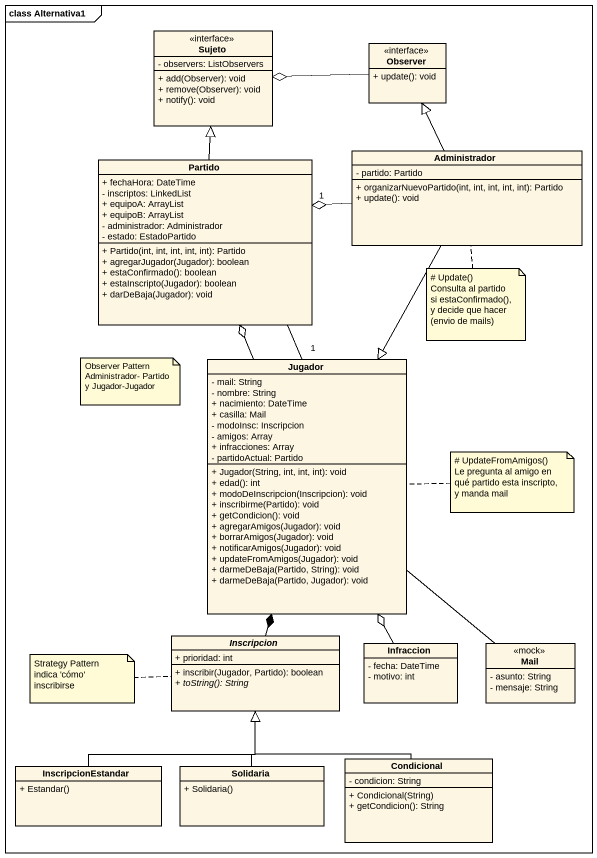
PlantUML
@startuml
mainframe class Alternativa1
hide circle
hide empty members
skinparam classAttributeIconSize 0
class Sujeto <<interface>> {
  - observers: ListObservers
  + add(Observer): void
  + remove(Observer): void
  + notify(): void
}
class Observer <<interface>> {
  + update(): void
}
class Partido {
  + fechaHora: DateTime
  - inscriptos: LinkedList
  + equipoA: ArrayList
  + equipoB: ArrayList
  - administrador: Administrador
  - estado: EstadoPartido
  + Partido(int, int, int, int, int): Partido
  + agregarJugador(Jugador): boolean
  + estaConfirmado(): boolean
  + estaInscripto(Jugador): boolean
  + darDeBaja(Jugador): void
}
class Administrador {
  - partido: Partido
  + organizarNuevoPartido(int, int, int, int, int): Partido
  + update(): void
}
class Jugador {
  - mail: String
  - nombre: String
  + nacimiento: DateTime
  + casilla: Mail
  - modoInsc: Inscripcion
  - amigos: Array
  + infracciones: Array
  - partidoActual: Partido
  + Jugador(String, int, int, int): void
  + edad(): int
  + modoDeInscripcion(Inscripcion): void
  + inscribirme(Partido): void
  + getCondicion(): void
  + agregarAmigos(Jugador): void
  + borrarAmigos(Jugador): void
  + notificarAmigos(Jugador): void
  + updateFromAmigos(Jugador): void
  + darmeDeBaja(Partido, String): void
  + darmeDeBaja(Partido, Jugador): void
}
abstract class Inscripcion {
  + prioridad: int
  + inscribir(Jugador, Partido): boolean
  {abstract} + toString(): String
}
class Infraccion {
  - fecha: DateTime
  - motivo: int
}
class Mail <<mock>> {
  - asunto: String
  - mensaje: String
}
class InscripcionEstandar {
  + Estandar()
}
class Solidaria {
  + Solidaria()
}
class Condicional {
  - condicion: String
  + Condicional(String)
  + getCondicion(): String
}
Observer -left-o Sujeto
Partido -up-|> Sujeto
Administrador -up-|> Observer
Administrador -left-o "1" Partido
Administrador --|> Jugador
Jugador "1" -up- Partido
Jugador -up-o Partido
Inscripcion -up-* Jugador
Infraccion -up-o Jugador
Mail -up- Jugador
InscripcionEstandar -up-|> Inscripcion
Solidaria -up-|> Inscripcion
Condicional -up-|> Inscripcion
note bottom of Administrador
  # Update()
  Consulta al partido si estaConfirmado(), y decide que hacer (envio de mails)
end note
note as N2
  Observer Pattern
  Administrador- Partido y Jugador-Jugador
end note
note right of Jugador
  # UpdateFromAmigos()
  Le pregunta al amigo en qué partido esta inscripto, y manda mail
end note
note left of Inscripcion
  Strategy Pattern
  indica 'cómo' inscribirse
end note
@enduml
